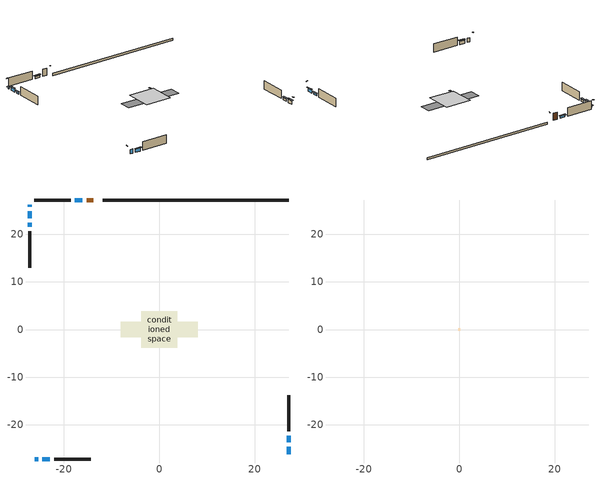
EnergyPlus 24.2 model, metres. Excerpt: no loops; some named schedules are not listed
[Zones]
conditioned space
 floor adiabatic (Floor2 construction): -3.64,-3.64 -3.64,3.64 3.64,3.64 3.64,-3.64 z0.61
 floor adiabatic (AdiabaticFloorConstruction): -3.78,-3.78 -3.78,3.78 3.78,3.78 3.78,-3.78 z0.61
 floor foundation (Slab1 construction): -8.12,-1.64 -8.12,1.64 8.12,1.64 8.12,-1.64 z0
 wall outside (AdiabaticWallConstruction 1): -13.85,27.13 -15.16,27.13 z0.61:2.64
 wall outside (AdiabaticWallConstruction): -26.1,-27.13 -25.39,-27.13 z0.61:1.83; -27.13,26.1 -27.13,25.73 z0.61:0.97; 27.13,-26.09 27.13,-24.57 / -24.47,-27.13 -22.94,-27.13 / -27.13,24.81 -27.13,23.28 z0.61:1.53; 27.13,-23.64 27.13,-22.27 / -16.08,27.13 -17.66,27.13 / -27.13,22.36 -27.13,21.49 z0.61:1.22
 wall outside (Wall1 construction): -18.59,27.13 -26.21,27.13 / -22.01,-27.13 -14.4,-27.13 / -27.13,20.56 -27.13,12.95 / 27.13,-21.34 27.13,-13.72 z0.61:3.05
 wall foundation (FoundationWall1 construction): 27.13,27.13 -11.88,27.13 z0:0.61
 window (WindowConstruction 7): -26.09,-27.13 -25.4,-27.13 z0.61:1.83
 window (WindowConstruction 6): -27.13,26.09 -27.13,25.74 z0.61:0.97
 window (WindowConstruction): 27.13,-26.09 27.13,-24.57 z0.61:1.52
 window (WindowConstruction 1): 27.13,-23.64 27.13,-22.27 z0.61:1.22
 window (WindowConstruction 2): -16.09,27.13 -17.66,27.13 z0.61:1.22
 window (WindowConstruction 3): -24.47,-27.13 -22.94,-27.13 z0.61:1.52
 window (WindowConstruction 4): -27.13,24.81 -27.13,23.28 z0.61:1.52
 window (WindowConstruction 5): -27.13,22.35 -27.13,21.49 z0.61:1.22
 door (Door): -13.85,27.13 -15.16,27.13 z0.61:2.64
 ceiling adiabatic (AdiabaticFloorConstruction): 3.78,-3.78 3.78,3.78 -3.78,3.78 -3.78,-3.78 z0.61
attic - vented
 floor to conditioned space (Floor1 construction Reversed): -0.22,-0.22 -0.22,0.22 0.22,0.22 0.22,-0.22 z3.05
 roof outside (Roof1 construction): -12.92,27.13,3.05 -12.92,26.71,3.19 -12.81,26.71,3.19 -12.81,27.13,3.05; -27.02,-27.13,3.05 -27.02,-26.71,3.19 -27.13,-26.71,3.19 -27.13,-27.13,3.05; -27.13,27.02,3.05 -26.71,27.02,3.19 -26.71,27.13,3.19 -27.13,27.13,3.05; 27.13,-27.02,3.05 26.71,-27.02,3.19 26.71,-27.13,3.19 27.13,-27.13,3.05
shading: -27.13,25.54 -27.13,26.29 -27.55,26.29 -27.55,25.54 z1.17; 27.13,-24.37 27.13,-26.29 27.55,-26.29 27.55,-24.37 z1.73; 27.13,-22.07 27.13,-23.84 27.55,-23.84 27.55,-22.07 z1.42; -17.86,27.13 -15.88,27.13 -15.88,27.55 -17.86,27.55 z1.42; -22.74,-27.13 -24.67,-27.13 -24.67,-27.55 -22.74,-27.55 z1.73; -27.13,23.08 -27.13,25.01 -27.55,25.01 -27.55,23.08 z1.73; -27.13,21.29 -27.13,22.56 -27.55,22.56 -27.55,21.29 z1.42
[Building]
Building 1: Terrain=Suburbs
[Site:Location]
London AP_ON: Latitude {deg}=43.03; Longitude {deg}=-81.15; Time Zone {hr}=-5; Elevation {m}=278; Keep Site Location Information=Yes
[Site:GroundTemperature:Shallow]
3.98693, 1.93205, 1.76749, 2.74264, 6.6573, 10.5537, 13.9317, 16.0716, 16.2534, 14.513, 11.2211, 7.44421
[Site:WaterMainsTemperature]
Calculation Method=Schedule; Temperature Schedule=mains temperature schedule
[Material] Roughness=Rough; Thermal Absorptance=0.9
Name | Thickness {m} | Conductivity {W/m-K} | Density {kg/m3} | Specific Heat {J/kg-K} | Solar Absorptance | Visible Absorptance
asphalt or fiberglass shingles | 0.00635 | 0.162714 | 1121.4 | 1465.45 | 0.4 | 0.4
ceiling stud and cavity | 0.1397 | 0.0798965 | 65.682 | 1177.47 | 0.7 | 0.7
concrete 4.0 in. | 0.1016 | 1.803125 | 2242.8 | 837.4 | 0.7 | 0.7
concrete 8.0 in. | 0.2032 | 1.803125 | 2242.8 | 837.4 | 0.7 | 0.7
door material | 0.04445 | 0.053851 | 512.64 | 1214.23 | 0.7 | 0.7
exterior vertical ins | 0.0052336 | 0.029427 | 32.04 | 1214.23 | 0.7 | 0.7
floor covering | 0.0127 | 9.015625 | 54.468 | 1339.84 | 0.6 | 0.6
floor covering 1 | 0.0127 | 0.0433444 | 54.468 | 1339.84 | 0.6 | 0.6
floor rigid ins; wall rigid ins | 0.512978 | 0.029427 | 32.04 | 1214.23 | 0.7 | 0.7
floor stud and cavity | 0.0889 | 0.253451 | 50.32683 | 1063.81 | 0.7 | 0.7
floor stud and cavity 1 | 0.1397 | 1.75129 | 37.0049 | 1207.88 | 0.7 | 0.7
furniture material conditioned space 1 | 0.1524 | 0.115458 | 640.8 | 1214.23 | 0.6 | 0.6
gypsum board | 0.0127 | 0.160291 | 801 | 837.4 | 0.6 | 0.6
gypsum board 1 | 0.0127 | 0.160291 | 801 | 837.4 | 0.7 | 0.7
osb sheathing 0.5 in. | 0.0127 | 0.115458 | 512.64 | 1214.23 | 0.7 | 0.7
osb sheathing 0.75 in. | 0.01905 | 0.115458 | 512.64 | 1214.23 | 0.7 | 0.7
slab rigid ins | 0.0359069 | 0.029427 | 32.04 | 1214.23 | 0.7 | 0.7
wall stud and cavity | 0.1397 | 0.116332 | 139.0536 | 1170.24 | 0.7 | 0.7
wall stud and cavity 1 | 0.0889 | 0.380278 | 52.3479 | 1209.89 | 0.7 | 0.7
wall stud and cavity 2 | 0.0889 | 0.391764 | 83.0341 | 1211.67 | 0.7 | 0.7
wood siding | 0.0254 | 0.102417 | 544.68 | 1172.36 | 0.4 | 0.4
wood siding 1; wood siding 2 | 0.0254 | 0.102417 | 544.68 | 1172.36 | 0.7 | 0.7
[WindowMaterial:SimpleGlazingSystem]
Name | U-Factor {W/m2-K} | Solar Heat Gain Coefficient
WindowMaterial | 2.97868 | 0.56
WindowMaterial 1 | 3.06555 | 0.42
WindowMaterial 2 | 3.0048 | 0.52
WindowMaterial 3 | 3.04284 | 0.46
WindowMaterial 4 | 3.02467 | 0.21
WindowMaterial 5 | 6.802244 | 0.72
[Construction]
AdiabaticFloorConstruction: floor stud and cavity 1, floor rigid ins, osb sheathing 0.75 in., floor covering 1
AdiabaticWallConstruction: wood siding 1, wall rigid ins, wall stud and cavity 1, gypsum board
AdiabaticWallConstruction 1: wood siding 2, wall rigid ins, wall stud and cavity 1, gypsum board
Door: door material
Floor1 construction Reversed: gypsum board, ceiling stud and cavity
Floor2 construction: floor stud and cavity, floor covering
FoundationWall1 construction: concrete 8.0 in., gypsum board 1
furniture construction conditioned space 1: furniture material conditioned space 1
PartitionWallConstruction: gypsum board, wall stud and cavity 2, gypsum board
Roof1 construction: asphalt or fiberglass shingles
Slab1 construction: slab rigid ins, concrete 4.0 in.
Wall1 construction: wood siding, osb sheathing 0.5 in., wall stud and cavity, gypsum board
WindowConstruction; WindowConstruction 3; WindowConstruction 4: WindowMaterial
WindowConstruction 1: WindowMaterial 1
WindowConstruction 2: WindowMaterial 2
WindowConstruction 5: WindowMaterial 3
WindowConstruction 6: WindowMaterial 4
WindowConstruction 7: WindowMaterial 5
[Zone] Multiplier=1; Part of Total Floor Area=Yes
Name | Volume {m3}
attic - vented | 0.00436481
conditioned space | 121.9
[Space]
Name | Zone | Volume {m3}
attic - vented 1 | attic - vented | 0.00436481
conditioned space 1 | conditioned space | 121.9
[ZoneInfiltration:EffectiveLeakageArea]
infil attic - vented 1: Zone or Space=attic - vented 1; Schedule=Always On Discrete; Effective Air Leakage Area {cm2}=8.29073; Stack Coefficient=9.84095e-06; Wind Coefficient=2.11953e-06
[ZoneMixing]
whole house fan mix: Zone or Space=attic - vented; Schedule=Always On Continuous; Design Flow Rate Calculation Method=Flow/Zone; Design Flow Rate {m3/s}=0; Source Zone or Space=conditioned space
[SurfaceProperty:ExposedFoundationPerimeter]
Slab1: Exposed Perimeter Calculation Method=TotalExposedPerimeter; Total Exposed Perimeter {m}=39.015
[InternalMass] Zone or ZoneList=conditioned space; Space or SpaceList=conditioned space 1
Name | Construction | Surface Area {m2}
furniture mass conditioned space 1 | furniture construction conditioned space 1 | 65.352
partition wall mass | PartitionWallConstruction | 110.24
[Lights]
interior lighting: Zone or ZoneList or Space or SpaceList=conditioned space 1; Schedule=interior lighting schedule; Design Level Calculation Method=LightingLevel; Lighting Level {W}=343.2; Return Air Fraction=0; Fraction Radiant=0.6; Fraction Visible=0.2; Fraction Replaceable=1
[People]
occupants: Zone or ZoneList or Space or SpaceList=conditioned space 1; Number of People Schedule=occupants schedule; Number of People Calculation Method=People; Number of People=3; Fraction Radiant=0.314171; Sensible Heat Fraction=0.56303; Activity Level Schedule=occupants activity schedule; Carbon Dioxide Generation Rate {m3/s-W}=0; Enable ASHRAE 55 Comfort Warnings=No; Mean Radiant Temperature Calculation Type=EnclosureAveraged
[ElectricEquipment] Zone or ZoneList or Space or SpaceList=conditioned space 1; Design Level Calculation Method=EquipmentLevel
Name | Schedule | Design Level {W} | Fraction Latent | Fraction Radiant | Fraction Lost
clothes dryer | clothes dryer schedule | 140.772 | 0.015 | 0.081 | 0.85
clothes washer | clothes washer schedule | 32.1985 | 0.03 | 0.162 | 0.7
cooking range | cooking range schedule | 215.147 | 0.08 | 0.432 | 0.2
dishwasher | dishwasher schedule | 66.8632 | 0.3 | 0.18 | 0.4
fridge | fridge schedule | 72.9452 | 0 | 0.6 | 0
mech vent house fan | mech vent house fan schedule | 0.95 | 0 | 0 | 1
mech vent house fan cfis | mech vent house fan cfis schedule | 0 | 0 | 0 | 0
misc plug loads | misc plug loads schedule | 494.7 | 0.045 | 0.513 | 0.1
whole house fan | Always On Discrete | 0 | 0 | 0 | 1
[OtherEquipment] Zone or ZoneList or Space or SpaceList=conditioned space 1; Design Level Calculation Method=EquipmentLevel
Name | Fuel Type | Schedule | Design Level {W} | Fraction Latent | Fraction Radiant | Fraction Lost
clothes dryer 1 | Electricity | clothes dryer schedule | 0 | 0.015 | 0.081 | 0.85
cooking range 1 | Electricity | cooking range schedule | 0 | 0.08 | 0.432 | 0.2
general water use latent | None | general water use schedule | 62.594 | 1 | 0 | 0
general water use sensible | None | general water use schedule | -61.6891 | 0 | 0.6 | 0
mech vent house fan latent load | None | Always On Discrete | 0 | 1 | 0 | 0
mech vent house fan sensible load | None | Always On Discrete | 0 | 0 | 0 | 0
water heater energy adjustment1 | NaturalGas | Always On Discrete | 0.01 | 0 | 0 | 1
[ZoneInfiltration:DesignFlowRate] Zone or ZoneList or Space or SpaceList=conditioned space 1; Schedule=Always On Discrete; Design Flow Rate Calculation Method=Flow/Zone; Design Flow Rate {m3/s}=0
infil flow; natural vent flow; whole house fan flow
[AvailabilityManager:Scheduled]
furnace airloop Availability Manager: Schedule=Always On Discrete
[Foundation:Kiva]
Foundation Kiva 1: Initial Indoor Air Temperature {C}=18; Wall Height Above Grade {m}=0.609996; Wall Depth Below Slab {m}=0.2032; Custom Block Material Name 1=exterior vertical ins; Custom Block Depth 1 {m}=0.609996; Custom Block X Position 1 {m}=0.2159; Custom Block Z Position 1 {m}=0
[Foundation:Kiva:Settings]
Soil Conductivity {W/m-K}=0.849921; Soil Density {kg/m3}=1842.3; Soil Specific Heat {J/kg-K}=418.7; Ground Solar Absorptivity=0.9; Ground Thermal Absorptivity=0.9; Ground Surface Roughness {m}=0.03; Far-Field Width {m}=40; Deep-Ground Boundary Condition=ZeroFlux; Deep-Ground Depth {m}=40; Minimum Cell Dimension {m}=0.2; Maximum Cell Growth Coefficient=3; Simulation Timestep=Timestep
[Exterior:Lights]
exterior lighting: Schedule=exterior lighting schedule; Design Level {W}=75.6
[EnergyManagementSystem:GlobalVariable]
furnace_airloop_Fan_RTF
infil_program_Qfan
infil_program_Qinf
natural_vent_program_Qnv
natural_vent_program_Qwhf
[EnergyManagementSystem:Sensor]
Name | Output:Variable or Output:Meter Index Key | Output:Variable or Output:Meter
airflow_gain | infil flow | Infiltration Sensible Heat Gain Energy
airflow_gain_1 | natural vent flow | Infiltration Sensible Heat Gain Energy
airflow_gain_2 | whole house fan flow | Infiltration Sensible Heat Gain Energy
airflow_loss | infil flow | Infiltration Sensible Heat Loss Energy
airflow_loss_1 | natural vent flow | Infiltration Sensible Heat Loss Energy
airflow_loss_2 | whole house fan flow | Infiltration Sensible Heat Loss Energy
clg_load_cond |  | Cooling:EnergyTransfer:Zone:CONDITIONED SPACE
clg_sp_s; clg_sp_s_1 | cooling setpoint | Schedule Value
clothes_dryer_exhaust_0_sch_s | clothes dryer exhaust 0 schedule | Schedule Value
cool_season | cooling season schedule | Schedule Value
htg_load_cond |  | Heating:EnergyTransfer:Zone:CONDITIONED SPACE
htg_sp_s; htg_sp_s_1 | heating setpoint | Schedule Value
ig_ee_conv | clothes dryer | Electric Equipment Convective Heating Energy
ig_ee_conv_2 | cooking range | Electric Equipment Convective Heating Energy
ig_ee_conv_4 | fridge | Electric Equipment Convective Heating Energy
ig_ee_conv_5 | misc plug loads | Electric Equipment Convective Heating Energy
ig_ee_conv_6 | whole house fan | Electric Equipment Convective Heating Energy
ig_ee_rad | clothes dryer | Electric Equipment Radiant Heating Energy
ig_ee_rad_2 | cooking range | Electric Equipment Radiant Heating Energy
ig_ee_rad_4 | fridge | Electric Equipment Radiant Heating Energy
ig_ee_rad_5 | misc plug loads | Electric Equipment Radiant Heating Energy
ig_ee_rad_6 | whole house fan | Electric Equipment Radiant Heating Energy
ig_lgt_conv | interior lighting | Lights Convective Heating Energy
ig_lgt_rad | interior lighting | Lights Radiant Heating Energy
ig_lgt_vis | interior lighting | Lights Visible Radiation Heating Energy
ig_oe_conv | clothes dryer 1 | Other Equipment Convective Heating Energy
ig_oe_conv_1 | cooking range 1 | Other Equipment Convective Heating Energy
ig_oe_conv_2 | general water use latent | Other Equipment Convective Heating Energy
ig_oe_conv_3 | general water use sensible | Other Equipment Convective Heating Energy
ig_oe_conv_4 | water heater energy adjustment1 | Other Equipment Convective Heating Energy
ig_oe_rad | clothes dryer 1 | Other Equipment Radiant Heating Energy
ig_oe_rad_1 | cooking range 1 | Other Equipment Radiant Heating Energy
ig_oe_rad_2 | general water use latent | Other Equipment Radiant Heating Energy
ig_oe_rad_3 | general water use sensible | Other Equipment Radiant Heating Energy
ig_oe_rad_4 | water heater energy adjustment1 | Other Equipment Radiant Heating Energy
ig_ppl_conv | occupants | People Convective Heating Energy
ig_ppl_rad | occupants | People Radiant Heating Energy
im_conv | furniture mass conditioned space 1 | Surface Inside Face Convection Heat Gain Energy
im_conv_1 | partition wall mass | Surface Inside Face Convection Heat Gain Energy
im_ig | furniture mass conditioned space 1 | Surface Inside Face Internal Gains Radiation Heat Gain Energy
im_ig_1 | partition wall mass | Surface Inside Face Internal Gains Radiation Heat Gain Energy
im_lgt | furniture mass conditioned space 1 | Surface Inside Face Lights Radiation Heat Gain Energy
im_lgt_1 | partition wall mass | Surface Inside Face Lights Radiation Heat Gain Energy
im_sol | furniture mass conditioned space 1 | Surface Inside Face Solar Radiation Heat Gain Energy
im_sol_1 | partition wall mass | Surface Inside Face Solar Radiation Heat Gain Energy
im_surf | furniture mass conditioned space 1 | Surface Inside Face Net Surface Thermal Radiation Heat Gain Energy
im_surf_1 | partition wall mass | Surface Inside Face Net Surface Thermal Radiation Heat Gain Energy
mv_conv | mech vent house fan | Electric Equipment Convective Heating Energy
mv_conv_1 | mech vent house fan cfis | Electric Equipment Convective Heating Energy
mv_conv_2 | mech vent house fan latent load | Other Equipment Convective Heating Energy
mv_conv_3 | mech vent house fan sensible load | Other Equipment Convective Heating Energy
mv_rad | mech vent house fan | Electric Equipment Radiant Heating Energy
mv_rad_1 | mech vent house fan cfis | Electric Equipment Radiant Heating Energy
mv_rad_2 | mech vent house fan latent load | Other Equipment Radiant Heating Energy
mv_rad_3 | mech vent house fan sensible load | Other Equipment Radiant Heating Energy
natural_vent_s | natural vent schedule | Schedule Value
out_pb_s |  | Site Outdoor Air Barometric Pressure
out_wt_s |  | Site Outdoor Air Humidity Ratio
site_vw_s |  | Site Wind Speed
ss_back_out | Window1 | Surface Window Shortwave from Zone Back Out Window Heat Transfer Rate
ss_back_out_1 | Window10 | Surface Window Shortwave from Zone Back Out Window Heat Transfer Rate
ss_back_out_2 | Window3 | Surface Window Shortwave from Zone Back Out Window Heat Transfer Rate
ss_back_out_3 | Window4 | Surface Window Shortwave from Zone Back Out Window Heat Transfer Rate
ss_back_out_4 | Window6 | Surface Window Shortwave from Zone Back Out Window Heat Transfer Rate
ss_back_out_5 | Window7 | Surface Window Shortwave from Zone Back Out Window Heat Transfer Rate
ss_back_out_6 | Window8 | Surface Window Shortwave from Zone Back Out Window Heat Transfer Rate
ss_back_out_7 | Window9 | Surface Window Shortwave from Zone Back Out Window Heat Transfer Rate
ss_conv | Door1 | Surface Inside Face Convection Heat Gain Energy
ss_conv_1 | Window1 | Surface Inside Face Convection Heat Gain Energy
ss_conv_2 | Window10 | Surface Inside Face Convection Heat Gain Energy
ss_conv_3 | Window3 | Surface Inside Face Convection Heat Gain Energy
ss_conv_4 | Window4 | Surface Inside Face Convection Heat Gain Energy
ss_conv_5 | Window6 | Surface Inside Face Convection Heat Gain Energy
ss_conv_6 | Window7 | Surface Inside Face Convection Heat Gain Energy
ss_conv_7 | Window8 | Surface Inside Face Convection Heat Gain Energy
ss_conv_8 | Window9 | Surface Inside Face Convection Heat Gain Energy
ss_ig | Door1 | Surface Inside Face Internal Gains Radiation Heat Gain Energy
ss_ig_1 | Window1 | Surface Inside Face Internal Gains Radiation Heat Gain Energy
ss_ig_2 | Window10 | Surface Inside Face Internal Gains Radiation Heat Gain Energy
ss_ig_3 | Window3 | Surface Inside Face Internal Gains Radiation Heat Gain Energy
ss_ig_4 | Window4 | Surface Inside Face Internal Gains Radiation Heat Gain Energy
ss_ig_5 | Window6 | Surface Inside Face Internal Gains Radiation Heat Gain Energy
ss_ig_6 | Window7 | Surface Inside Face Internal Gains Radiation Heat Gain Energy
ss_ig_7 | Window8 | Surface Inside Face Internal Gains Radiation Heat Gain Energy
ss_ig_8 | Window9 | Surface Inside Face Internal Gains Radiation Heat Gain Energy
ss_lgt | Door1 | Surface Inside Face Lights Radiation Heat Gain Energy
ss_sol | Door1 | Surface Inside Face Solar Radiation Heat Gain Energy
ss_surf | Door1 | Surface Inside Face Net Surface Thermal Radiation Heat Gain Energy
ss_surf_1 | Window1 | Surface Inside Face Net Surface Thermal Radiation Heat Gain Energy
ss_surf_2 | Window10 | Surface Inside Face Net Surface Thermal Radiation Heat Gain Energy
ss_surf_3 | Window3 | Surface Inside Face Net Surface Thermal Radiation Heat Gain Energy
ss_surf_4 | Window4 | Surface Inside Face Net Surface Thermal Radiation Heat Gain Energy
ss_surf_5 | Window6 | Surface Inside Face Net Surface Thermal Radiation Heat Gain Energy
ss_surf_6 | Window7 | Surface Inside Face Net Surface Thermal Radiation Heat Gain Energy
ss_surf_7 | Window8 | Surface Inside Face Net Surface Thermal Radiation Heat Gain Energy
ss_surf_8 | Window9 | Surface Inside Face Net Surface Thermal Radiation Heat Gain Energy
ss_trans_in | Window1 | Surface Window Transmitted Solar Radiation Rate
ss_trans_in_1 | Window10 | Surface Window Transmitted Solar Radiation Rate
ss_trans_in_2 | Window3 | Surface Window Transmitted Solar Radiation Rate
ss_trans_in_3 | Window4 | Surface Window Transmitted Solar Radiation Rate
ss_trans_in_4 | Window6 | Surface Window Transmitted Solar Radiation Rate
ss_trans_in_5 | Window7 | Surface Window Transmitted Solar Radiation Rate
ss_trans_in_6 | Window8 | Surface Window Transmitted Solar Radiation Rate
ss_trans_in_7 | Window9 | Surface Window Transmitted Solar Radiation Rate
ss_trans_out | Window1 | Surface Inside Face Initial Transmitted Diffuse Transmitted Out Window Solar Radiation Rate
ss_trans_out_1 | Window10 | Surface Inside Face Initial Transmitted Diffuse Transmitted Out Window Solar Radiation Rate
ss_trans_out_2 | Window3 | Surface Inside Face Initial Transmitted Diffuse Transmitted Out Window Solar Radiation Rate
ss_trans_out_3 | Window4 | Surface Inside Face Initial Transmitted Diffuse Transmitted Out Window Solar Radiation Rate
ss_trans_out_4 | Window6 | Surface Inside Face Initial Transmitted Diffuse Transmitted Out Window Solar Radiation Rate
ss_trans_out_5 | Window7 | Surface Inside Face Initial Transmitted Diffuse Transmitted Out Window Solar Radiation Rate
ss_trans_out_6 | Window8 | Surface Inside Face Initial Transmitted Diffuse Transmitted Out Window Solar Radiation Rate
ss_trans_out_7 | Window9 | Surface Inside Face Initial Transmitted Diffuse Transmitted Out Window Solar Radiation Rate
s_conv | Floor1 | Surface Inside Face Convection Heat Gain Energy
s_conv_1 | Floor2 | Surface Inside Face Convection Heat Gain Energy
s_conv_2 | FoundationWall1 | Surface Inside Face Convection Heat Gain Energy
s_conv_3 | inferred conditioned ceiling | Surface Inside Face Convection Heat Gain Energy
s_conv_4 | inferred conditioned floor | Surface Inside Face Convection Heat Gain Energy
s_conv_5 | Slab1 | Surface Inside Face Convection Heat Gain Energy
s_conv_6 | Wall1:0 | Surface Inside Face Convection Heat Gain Energy
s_conv_7 | Wall1:180 | Surface Inside Face Convection Heat Gain Energy
s_conv_8 | Wall1:270 | Surface Inside Face Convection Heat Gain Energy
s_conv_9 | Wall1:90 | Surface Inside Face Convection Heat Gain Energy
s_ig | Floor1 | Surface Inside Face Internal Gains Radiation Heat Gain Energy
s_ig_1 | Floor2 | Surface Inside Face Internal Gains Radiation Heat Gain Energy
s_ig_2 | FoundationWall1 | Surface Inside Face Internal Gains Radiation Heat Gain Energy
s_ig_3 | inferred conditioned ceiling | Surface Inside Face Internal Gains Radiation Heat Gain Energy
s_ig_4 | inferred conditioned floor | Surface Inside Face Internal Gains Radiation Heat Gain Energy
s_ig_5 | Slab1 | Surface Inside Face Internal Gains Radiation Heat Gain Energy
s_ig_6 | Wall1:0 | Surface Inside Face Internal Gains Radiation Heat Gain Energy
s_ig_7 | Wall1:180 | Surface Inside Face Internal Gains Radiation Heat Gain Energy
s_ig_8 | Wall1:270 | Surface Inside Face Internal Gains Radiation Heat Gain Energy
s_ig_9 | Wall1:90 | Surface Inside Face Internal Gains Radiation Heat Gain Energy
s_lgt | Floor1 | Surface Inside Face Lights Radiation Heat Gain Energy
s_lgt_1 | Floor2 | Surface Inside Face Lights Radiation Heat Gain Energy
s_lgt_2 | FoundationWall1 | Surface Inside Face Lights Radiation Heat Gain Energy
s_lgt_3 | inferred conditioned ceiling | Surface Inside Face Lights Radiation Heat Gain Energy
s_lgt_4 | inferred conditioned floor | Surface Inside Face Lights Radiation Heat Gain Energy
s_lgt_5 | Slab1 | Surface Inside Face Lights Radiation Heat Gain Energy
s_lgt_6 | Wall1:0 | Surface Inside Face Lights Radiation Heat Gain Energy
s_lgt_7 | Wall1:180 | Surface Inside Face Lights Radiation Heat Gain Energy
s_lgt_8 | Wall1:270 | Surface Inside Face Lights Radiation Heat Gain Energy
s_lgt_9 | Wall1:90 | Surface Inside Face Lights Radiation Heat Gain Energy
s_sol | Floor1 | Surface Inside Face Solar Radiation Heat Gain Energy
s_sol_1 | Floor2 | Surface Inside Face Solar Radiation Heat Gain Energy
s_sol_2 | FoundationWall1 | Surface Inside Face Solar Radiation Heat Gain Energy
s_sol_3 | inferred conditioned ceiling | Surface Inside Face Solar Radiation Heat Gain Energy
s_sol_4 | inferred conditioned floor | Surface Inside Face Solar Radiation Heat Gain Energy
s_sol_5 | Slab1 | Surface Inside Face Solar Radiation Heat Gain Energy
s_sol_6 | Wall1:0 | Surface Inside Face Solar Radiation Heat Gain Energy
s_sol_7 | Wall1:180 | Surface Inside Face Solar Radiation Heat Gain Energy
s_sol_8 | Wall1:270 | Surface Inside Face Solar Radiation Heat Gain Energy
s_sol_9 | Wall1:90 | Surface Inside Face Solar Radiation Heat Gain Energy
s_surf | Floor1 | Surface Inside Face Net Surface Thermal Radiation Heat Gain Energy
s_surf_1 | Floor2 | Surface Inside Face Net Surface Thermal Radiation Heat Gain Energy
s_surf_2 | FoundationWall1 | Surface Inside Face Net Surface Thermal Radiation Heat Gain Energy
s_surf_3 | inferred conditioned ceiling | Surface Inside Face Net Surface Thermal Radiation Heat Gain Energy
s_surf_4 | inferred conditioned floor | Surface Inside Face Net Surface Thermal Radiation Heat Gain Energy
s_surf_5 | Slab1 | Surface Inside Face Net Surface Thermal Radiation Heat Gain Energy
s_surf_6 | Wall1:0 | Surface Inside Face Net Surface Thermal Radiation Heat Gain Energy
s_surf_7 | Wall1:180 | Surface Inside Face Net Surface Thermal Radiation Heat Gain Energy
s_surf_8 | Wall1:270 | Surface Inside Face Net Surface Thermal Radiation Heat Gain Energy
s_surf_9 | Wall1:90 | Surface Inside Face Net Surface Thermal Radiation Heat Gain Energy
[EnergyManagementSystem:Actuator]
Name | Actuated Component Unique | Actuated Component Type | Actuated Component Control Type
fridge_schedule_act | fridge schedule | Schedule:Constant | Schedule Value
infil_flow_act | infil flow | Zone Infiltration | Air Exchange Flow Rate
mech_vent_house_fan_cfis_act | mech vent house fan cfis | ElectricEquipment | Electricity Rate
mech_vent_house_fan_latent_load_act | mech vent house fan latent load | OtherEquipment | Power Level
mech_vent_house_fan_sensible_load_act | mech vent house fan sensible load | OtherEquipment | Power Level
natural_vent_flow_act | natural vent flow | Zone Infiltration | Air Exchange Flow Rate
water_heater_ec_adj_act | water heater energy adjustment1 | OtherEquipment | Power Level
whole_house_fan_act | whole house fan | ElectricEquipment | Electricity Rate
whole_house_fan_flow_act | whole house fan flow | Zone Infiltration | Air Exchange Flow Rate
whole_house_fan_mix_act | whole house fan mix | ZoneMixing | Air Exchange Flow Rate
